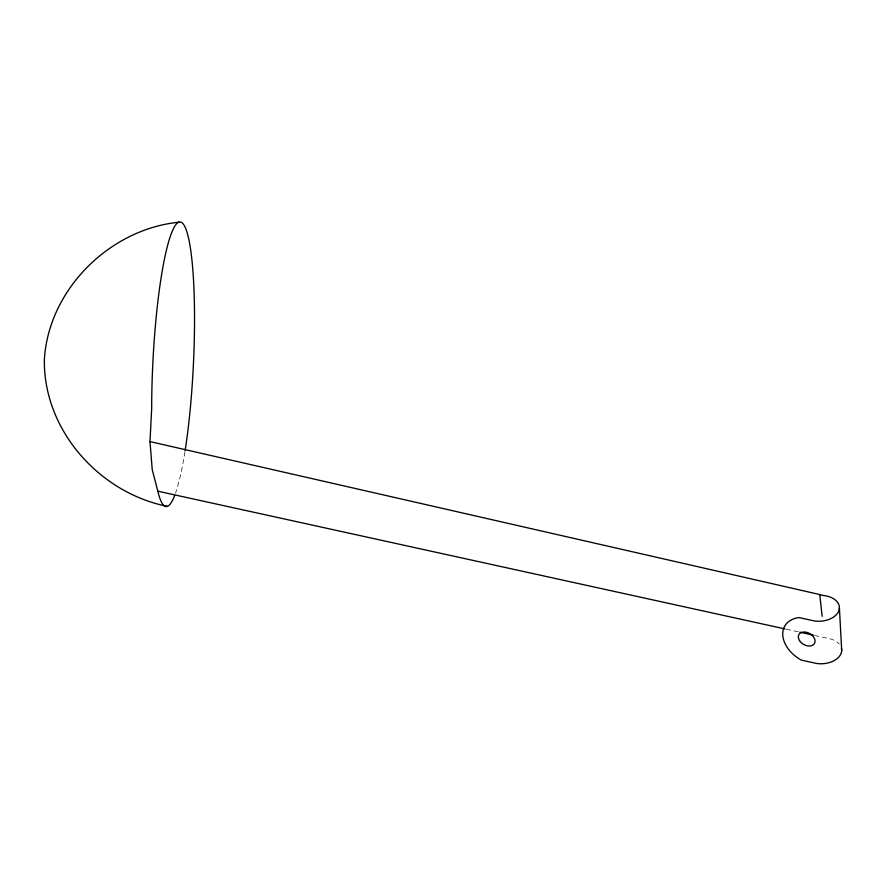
<?xml version="1.0" encoding="UTF-8"?>
<svg xmlns="http://www.w3.org/2000/svg" width="886" height="886" viewBox="0 0 886 886"><rect width="100%" height="100%" fill="white"/><g stroke="black" fill="none" stroke-linecap="round" stroke-linejoin="round"><path stroke-width="0.66" stroke-dasharray="4.43 3.32" d="M786.292 629.215L798.452 631.884M814.677 635.45L827.402 638.252A19.769 12.925 -3.1 0 1 839.23 644.044M184.919 451.827A142.436 20.289 -87.2 0 1 175.517 493.17"/><path stroke-width="1.33" d="M174.653 495.507A142.436 20.289 -87.2 0 1 157.83 491.176L152.237 469.724L149.989 441.605L151.672 408.535A142.436 20.289 -87.2 0 1 183.247 224.003A142.436 20.289 -87.2 0 1 185.119 450.542M841.456 648.22A19.769 12.925 -3.1 0 1 816.493 663.437L801.287 660.103A30.556 21.297 29.9 0 1 782.748 635.018A30.556 21.297 29.9 0 1 798.995 617.575L814.201 620.909A19.769 12.925 -3.1 0 0 838.643 611.307A19.769 12.925 -3.1 0 0 825.11 595.724L819.783 594.849L822.142 616.302M178.839 222.22C109.753 229.175 48.918 289.246 44.389 359.018C42.949 429.588 99.11 492.86 167.388 506.338M157.83 491.176L784.941 628.916M799.803 632.183L813.326 635.151M149.989 441.605L819.927 594.584M839.407 607.94L841.7 650.468M799.526 640.633A8.96 6.246 29.9 0 0 814.024 644.089A8.96 6.246 29.9 0 0 806.526 632.272A8.96 6.246 29.9 0 0 799.526 640.633"/></g></svg>
